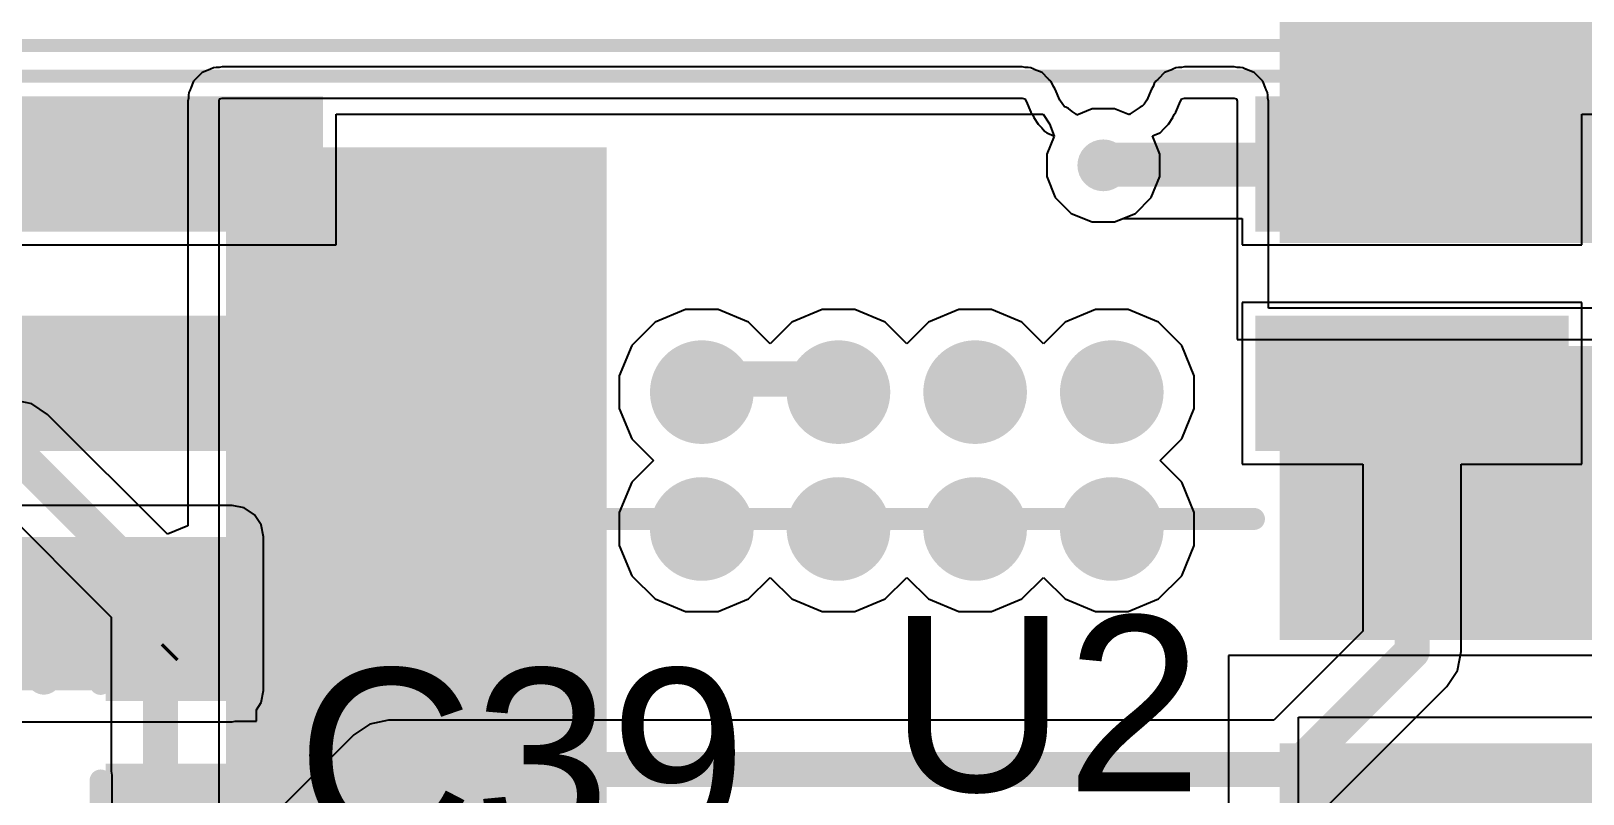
# Model space of a CAD drawing. Header units: millimetres. Extents: x -1.7 to 76.1, y -1.1 to 50.5.
# Drawn here: x 26.85 to 35.83, y 14.51 to 18.93 of the extents above; entities that cross this region are included whole.
import ezdxf

# ---------------------------------------------------------------- set-up
doc = ezdxf.new("R2010")
doc.units = ezdxf.units.MM
for name, color, linetype in [('BottomLayer', 5, 'Continuous'), ('BottomPaste', 16, 'Continuous'), ('BottomSolder', 6, 'Continuous'), ('TopLayer', 1, 'Continuous'), ('TopOverlay', 2, 'Continuous'), ('TopPaste', 8, 'Continuous'), ('TopSolder', 216, 'Continuous'), ('ViaHoleLayer', 16, 'Continuous')]:
    doc.layers.add(name, color=color, linetype=linetype)
doc.styles.add('Arial', font='', dxfattribs={"height": 0.2})
doc.styles.get('Arial').set_extended_font_data('Arial')

# ---------------------------------------------------------------- blocks, each defined once
blk = doc.blocks.new('C___0402_43')
at = {"layer": 'TopLayer'}
for points in [[(-0.6985, -0.3175), (-0.6985, 0.3175), (-0.2413, 0.3175), (-0.2413, -0.3175)], [(0.2413, -0.3175), (0.2413, 0.3175), (0.6985, 0.3175), (0.6985, -0.3175)]]:
    blk.add_hatch(color=1, dxfattribs=at).paths.add_polyline_path(points)
at = {"layer": 'TopPaste'}
for points in [[(-0.6985, -0.3175), (-0.6985, 0.3175), (-0.2413, 0.3175), (-0.2413, -0.3175)], [(0.2413, -0.3175), (0.2413, 0.3175), (0.6985, 0.3175), (0.6985, -0.3175)]]:
    blk.add_hatch(color=8, dxfattribs=at).paths.add_polyline_path(points)
at = {"layer": 'TopSolder'}
for points in [[(-0.7585, -0.3775), (-0.7585, 0.3775), (-0.1813, 0.3775), (-0.1813, -0.3775)], [(0.1813, -0.3775), (0.1813, 0.3775), (0.7585, 0.3775), (0.7585, -0.3775)]]:
    blk.add_hatch(color=216, dxfattribs=at).paths.add_polyline_path(points)
at = {"layer": 'TopOverlay', "const_width": 0.127}
for points in [[(-0.7874, -0.4064), (-0.7874, 0.4064)], [(-0.2794, 0.4064), (-0.7874, 0.4064)], [(0.7874, 0.4064), (0.2794, 0.4064)], [(0.7874, -0.4064), (0.7874, 0.4064)], [(-0.2794, -0.4064), (-0.7874, -0.4064)], [(0.7874, -0.4064), (0.2794, -0.4064)]]:
    blk.add_lwpolyline(points, dxfattribs=at)
at = {"layer": 'TopOverlay', "const_width": 0.0635}
for points in [[(-0.8191, 0.4064, 1), (-0.7556, 0.4064, 1)], [(-0.8191, 0.4064, 1), (-0.7556, 0.4064, 1)], [(-0.3111, 0.4064, 1), (-0.2477, 0.4064, 1)], [(0.2477, 0.4064, 1), (0.3111, 0.4064, 1)], [(0.7556, 0.4064, 1), (0.8191, 0.4064, 1)], [(0.7556, 0.4064, 1), (0.8191, 0.4064, 1)], [(-0.8191, -0.4064, 1), (-0.7556, -0.4064, 1)], [(-0.8191, -0.4064, 1), (-0.7556, -0.4064, 1)], [(-0.3111, -0.4064, 1), (-0.2477, -0.4064, 1)], [(0.2477, -0.4064, 1), (0.3111, -0.4064, 1)], [(0.7556, -0.4064, 1), (0.8191, -0.4064, 1)], [(0.7556, -0.4064, 1), (0.8191, -0.4064, 1)]]:
    blk.add_lwpolyline(points, format="xyb", close=True, dxfattribs=at)
blk = doc.blocks.new('SOIC_8__208______218')
at = {"layer": 'TopLayer'}
for points in [[(-4.41, -0.345), (-2.8, -0.345), (-2.8, -0.925), (-4.41, -0.925)], [(2.8, -0.345), (4.41, -0.345), (4.41, -0.925), (2.8, -0.925)], [(-4.41, -1.615), (-2.8, -1.615), (-2.8, -2.195), (-4.41, -2.195)], [(2.8, -1.615), (4.41, -1.615), (4.41, -2.195), (2.8, -2.195)]]:
    blk.add_hatch(color=1, dxfattribs=at).paths.add_polyline_path(points)
at = {"layer": 'TopPaste'}
for points in [[(-4.41, -0.345), (-2.8, -0.345), (-2.8, -0.925), (-4.41, -0.925)], [(2.8, -0.345), (4.41, -0.345), (4.41, -0.925), (2.8, -0.925)], [(-4.41, -1.615), (-2.8, -1.615), (-2.8, -2.195), (-4.41, -2.195)], [(2.8, -1.615), (4.41, -1.615), (4.41, -2.195), (2.8, -2.195)]]:
    blk.add_hatch(color=8, dxfattribs=at).paths.add_polyline_path(points)
at = {"layer": 'TopSolder'}
for points in [[(-4.5116, -0.2434), (-2.6984, -0.2434), (-2.6984, -1.0266), (-4.5116, -1.0266)], [(2.6984, -0.2434), (4.5116, -0.2434), (4.5116, -1.0266), (2.6984, -1.0266)], [(-4.5116, -1.5134), (-2.6984, -1.5134), (-2.6984, -2.2966), (-4.5116, -2.2966)], [(2.6984, -1.5134), (4.5116, -1.5134), (4.5116, -2.2966), (2.6984, -2.2966)]]:
    blk.add_hatch(color=216, dxfattribs=at).paths.add_polyline_path(points)
at = {"layer": 'TopOverlay', "const_width": 0.127}
blk.add_lwpolyline([(-2.69, -2.69), (2.69, -2.69)], dxfattribs=at)
at = {"layer": 'TopOverlay', "const_width": 0.0635}
for points in [[(-2.7217, -2.69, 1), (-2.6582, -2.69, 1)], [(2.6582, -2.69, 1), (2.7217, -2.69, 1)]]:
    blk.add_lwpolyline(points, format="xyb", close=True, dxfattribs=at)
blk = doc.blocks.new('SOT__223_B_229')
at = {"layer": 'BottomLayer'}
for points in [[(-3.05, 4.05), (-1.55, 4.05), (-1.55, 2.05), (-3.05, 2.05)], [(-0.75, 4.05), (0.75, 4.05), (0.75, 2.05), (-0.75, 2.05)], [(1.55, 4.05), (3.05, 4.05), (3.05, 2.05), (1.55, 2.05)], [(-1.9, -2.05), (1.9, -2.05), (1.9, -4.05), (-1.9, -4.05)]]:
    blk.add_hatch(color=5, dxfattribs=at).paths.add_polyline_path(points)
at = {"layer": 'BottomPaste'}
for points in [[(-3.05, 4.05), (-1.55, 4.05), (-1.55, 2.05), (-3.05, 2.05)], [(-0.75, 4.05), (0.75, 4.05), (0.75, 2.05), (-0.75, 2.05)], [(1.55, 4.05), (3.05, 4.05), (3.05, 2.05), (1.55, 2.05)], [(-1.9, -2.05), (1.9, -2.05), (1.9, -4.05), (-1.9, -4.05)]]:
    blk.add_hatch(color=16, dxfattribs=at).paths.add_polyline_path(points)
at = {"layer": 'BottomSolder'}
for points in [[(-3.1516, 4.1516), (-1.4484, 4.1516), (-1.4484, 1.9484), (-3.1516, 1.9484)], [(-0.8516, 4.1516), (0.8516, 4.1516), (0.8516, 1.9484), (-0.8516, 1.9484)], [(1.4484, 4.1516), (3.1516, 4.1516), (3.1516, 1.9484), (1.4484, 1.9484)], [(-2.0016, -1.9484), (2.0016, -1.9484), (2.0016, -4.1516), (-2.0016, -4.1516)]]:
    blk.add_hatch(color=6, dxfattribs=at).paths.add_polyline_path(points)
blk = doc.blocks.new('X322524MOB4SI__231')
at = {"layer": 'TopLayer'}
for points in [[(-1.8, 1.45), (-0.4, 1.45), (-0.4, 0.25), (-1.8, 0.25)], [(0.4, 1.45), (1.8, 1.45), (1.8, 0.25), (0.4, 0.25)], [(-1.8, -0.25), (-0.4, -0.25), (-0.4, -1.45), (-1.8, -1.45)], [(0.4, -0.25), (1.8, -0.25), (1.8, -1.45), (0.4, -1.45)]]:
    blk.add_hatch(color=1, dxfattribs=at).paths.add_polyline_path(points)
at = {"layer": 'TopPaste'}
for points in [[(-1.8, 1.45), (-0.4, 1.45), (-0.4, 0.25), (-1.8, 0.25)], [(0.4, 1.45), (1.8, 1.45), (1.8, 0.25), (0.4, 0.25)], [(-1.8, -0.25), (-0.4, -0.25), (-0.4, -1.45), (-1.8, -1.45)], [(0.4, -0.25), (1.8, -0.25), (1.8, -1.45), (0.4, -1.45)]]:
    blk.add_hatch(color=8, dxfattribs=at).paths.add_polyline_path(points)
at = {"layer": 'TopSolder'}
for points in [[(-1.9016, 1.5516), (-0.2984, 1.5516), (-0.2984, 0.1484), (-1.9016, 0.1484)], [(0.2984, 1.5516), (1.9016, 1.5516), (1.9016, 0.1484), (0.2984, 0.1484)], [(-1.9016, -0.1484), (-0.2984, -0.1484), (-0.2984, -1.5516), (-1.9016, -1.5516)], [(0.2984, -0.1484), (1.9016, -0.1484), (1.9016, -1.5516), (0.2984, -1.5516)]]:
    blk.add_hatch(color=216, dxfattribs=at).paths.add_polyline_path(points)
at = {"layer": 'TopOverlay'}
for points, const_width in [([(0.1778, 1.2954), (-0.1778, 1.2954)], 0.127), ([(-1.651, 0.0762), (-1.651, -0.0762)], 0.127), ([(1.651, 0.0762), (1.651, -0.0762)], 0.127), ([(-1.9812, -0.8636), (-2.1336, -0.7112)], 0.2), ([(-2.1336, -0.7112), (-2.1336, -1.016)], 0.2), ([(-1.9812, -0.8636), (-2.1336, -1.016)], 0.2), ([(0.1778, -1.2954), (-0.1778, -1.2954)], 0.127)]:
    blk.add_lwpolyline(points, dxfattribs=dict(at, const_width=const_width))
for points, const_width in [([(-0.2095, 1.2954, 1), (-0.1461, 1.2954, 1)], 0.0635), ([(0.1461, 1.2954, 1), (0.2095, 1.2954, 1)], 0.0635), ([(-1.6827, 0.0762, 1), (-1.6193, 0.0762, 1)], 0.0635), ([(1.6193, 0.0762, 1), (1.6827, 0.0762, 1)], 0.0635), ([(-1.6827, -0.0762, 1), (-1.6193, -0.0762, 1)], 0.0635), ([(1.6193, -0.0762, 1), (1.6827, -0.0762, 1)], 0.0635), ([(-2.1836, -0.7112, 1), (-2.0836, -0.7112, 1)], 0.1), ([(-2.1836, -0.7112, 1), (-2.0836, -0.7112, 1)], 0.1), ([(-2.0312, -0.8636, 1), (-1.9312, -0.8636, 1)], 0.1), ([(-2.0312, -0.8636, 1), (-1.9312, -0.8636, 1)], 0.1), ([(-2.1836, -1.016, 1), (-2.0836, -1.016, 1)], 0.1), ([(-2.1836, -1.016, 1), (-2.0836, -1.016, 1)], 0.1), ([(-0.2095, -1.2954, 1), (-0.1461, -1.2954, 1)], 0.0635), ([(0.1461, -1.2954, 1), (0.2095, -1.2954, 1)], 0.0635)]:
    blk.add_lwpolyline(points, format="xyb", close=True, dxfattribs=dict(at, const_width=const_width))

msp = doc.modelspace()

# ---------------------------------------------------------------- hatches: boundary and pattern name
at = {"layer": 'BottomLayer'}
h = msp.add_hatch(color=5, dxfattribs=at)
edge = h.paths.add_edge_path()
edge.add_arc((33.0581, 18.1531), 0.15, 0, 360)
h = msp.add_hatch(color=5, dxfattribs=at)
edge = h.paths.add_edge_path()
edge.add_arc((30.734, 16.8402), 0.3, 0, 360)
h = msp.add_hatch(color=5, dxfattribs=at)
edge = h.paths.add_edge_path()
edge.add_arc((31.525, 16.8402), 0.3, 0, 360)
h = msp.add_hatch(color=5, dxfattribs=at)
edge = h.paths.add_edge_path()
edge.add_arc((32.3161, 16.8402), 0.3, 0, 360)
h = msp.add_hatch(color=5, dxfattribs=at)
edge = h.paths.add_edge_path()
edge.add_arc((33.1071, 16.8402), 0.3, 0, 360)
h = msp.add_hatch(color=5, dxfattribs=at)
edge = h.paths.add_edge_path()
edge.add_arc((30.734, 16.048), 0.3, 0, 360)
h = msp.add_hatch(color=5, dxfattribs=at)
edge = h.paths.add_edge_path()
edge.add_arc((31.525, 16.048), 0.3, 0, 360)
h = msp.add_hatch(color=5, dxfattribs=at)
edge = h.paths.add_edge_path()
edge.add_arc((32.3161, 16.048), 0.3, 0, 360)
h = msp.add_hatch(color=5, dxfattribs=at)
edge = h.paths.add_edge_path()
edge.add_arc((33.1071, 16.048), 0.3, 0, 360)
at = {"layer": 'TopLayer'}
h = msp.add_hatch(color=1, dxfattribs=at)
edge = h.paths.add_edge_path()
edge.add_arc((33.0581, 18.1531), 0.15, 0, 360)
h = msp.add_hatch(color=1, dxfattribs=at)
edge = h.paths.add_edge_path()
edge.add_arc((30.734, 16.8402), 0.3, 0, 360)
h = msp.add_hatch(color=1, dxfattribs=at)
edge = h.paths.add_edge_path()
edge.add_arc((31.525, 16.8402), 0.3, 0, 360)
h = msp.add_hatch(color=1, dxfattribs=at)
edge = h.paths.add_edge_path()
edge.add_arc((32.3161, 16.8402), 0.3, 0, 360)
h = msp.add_hatch(color=1, dxfattribs=at)
edge = h.paths.add_edge_path()
edge.add_arc((33.1071, 16.8402), 0.3, 0, 360)
h = msp.add_hatch(color=1, dxfattribs=at)
edge = h.paths.add_edge_path()
edge.add_arc((30.734, 16.048), 0.3, 0, 360)
h = msp.add_hatch(color=1, dxfattribs=at)
edge = h.paths.add_edge_path()
edge.add_arc((31.525, 16.048), 0.3, 0, 360)
h = msp.add_hatch(color=1, dxfattribs=at)
edge = h.paths.add_edge_path()
edge.add_arc((32.3161, 16.048), 0.3, 0, 360)
h = msp.add_hatch(color=1, dxfattribs=at)
edge = h.paths.add_edge_path()
edge.add_arc((33.1071, 16.048), 0.3, 0, 360)
msp.add_hatch(color=1, dxfattribs=at).paths.add_polyline_path([(25.146, 15.113), (28.0162, 15.113), (28.0162, 16.002), (25.146, 16.002)])
at = {"layer": 'ViaHoleLayer'}
h = msp.add_hatch(color=16, dxfattribs=at)
edge = h.paths.add_edge_path()
edge.add_arc((33.0581, 18.1531), 0.1, 0, 360)
h = msp.add_hatch(color=16, dxfattribs=at)
edge = h.paths.add_edge_path()
edge.add_arc((30.734, 16.8402), 0.15, 0, 360)
h = msp.add_hatch(color=16, dxfattribs=at)
edge = h.paths.add_edge_path()
edge.add_arc((31.525, 16.8402), 0.15, 0, 360)
h = msp.add_hatch(color=16, dxfattribs=at)
edge = h.paths.add_edge_path()
edge.add_arc((32.3161, 16.8402), 0.15, 0, 360)
h = msp.add_hatch(color=16, dxfattribs=at)
edge = h.paths.add_edge_path()
edge.add_arc((33.1071, 16.8402), 0.15, 0, 360)
h = msp.add_hatch(color=16, dxfattribs=at)
edge = h.paths.add_edge_path()
edge.add_arc((30.734, 16.048), 0.15, 0, 360)
h = msp.add_hatch(color=16, dxfattribs=at)
edge = h.paths.add_edge_path()
edge.add_arc((31.525, 16.048), 0.15, 0, 360)
h = msp.add_hatch(color=16, dxfattribs=at)
edge = h.paths.add_edge_path()
edge.add_arc((32.3161, 16.048), 0.15, 0, 360)
h = msp.add_hatch(color=16, dxfattribs=at)
edge = h.paths.add_edge_path()
edge.add_arc((33.1071, 16.048), 0.15, 0, 360)

# ---------------------------------------------------------------- linework, layer by layer
at = {"layer": 'BottomLayer'}
for p, q in [((27.8422, 18.6898), (27.8172, 18.6648)), ((27.8863, 18.708), (27.8422, 18.6898)), ((27.8422, 18.6898), (27.8422, 18.6898)), ((27.8422, 18.6898), (27.8422, 18.6898)), ((27.8885, 18.7095), (27.8863, 18.708)), ((27.8911, 18.71), (27.8885, 18.7095)), ((27.9076, 18.7168), (27.8911, 18.71)), ((27.9225, 18.7198), (27.9076, 18.7168)), ((27.9403, 18.7198), (27.9225, 18.7198)), ((27.9579, 18.7233), (27.9403, 18.7198)), ((32.5875, 18.7233), (27.9579, 18.7233)), ((32.605, 18.7198), (32.5875, 18.7233)), ((32.6229, 18.7198), (32.605, 18.7198)), ((32.6386, 18.7167), (32.6229, 18.7198)), ((32.6551, 18.7098), (32.6386, 18.7167)), ((32.6569, 18.7095), (32.6551, 18.7098)), ((32.6583, 18.7085), (32.6569, 18.7095)), ((32.704, 18.6896), (32.6583, 18.7085)), ((32.7389, 18.6547), (32.704, 18.6896)), ((33.4122, 18.6896), (33.3773, 18.6547)), ((33.4578, 18.7085), (33.4122, 18.6896)), ((33.4593, 18.7095), (33.4578, 18.7085)), ((33.4611, 18.7098), (33.4593, 18.7095)), ((33.4776, 18.7167), (33.4611, 18.7098)), ((33.4933, 18.7198), (33.4776, 18.7167)), ((33.4776, 18.7167), (33.4776, 18.7167)), ((33.5112, 18.7198), (33.4933, 18.7198)), ((33.5287, 18.7233), (33.5112, 18.7198)), ((33.8149, 18.7233), (33.5287, 18.7233)), ((33.8324, 18.7198), (33.8149, 18.7233)), ((33.8503, 18.7198), (33.8324, 18.7198)), ((33.8652, 18.7168), (33.8503, 18.7198)), ((33.8817, 18.71), (33.8652, 18.7168)), ((33.8652, 18.7168), (33.8652, 18.7168)), ((33.8652, 18.7168), (33.8652, 18.7168)), ((33.8843, 18.7095), (33.8817, 18.71)), ((33.8865, 18.708), (33.8843, 18.7095)), ((33.9305, 18.6898), (33.8865, 18.708)), ((33.9306, 18.6898), (33.9305, 18.6898)), ((33.9305, 18.6898), (33.9305, 18.6898)), ((33.9556, 18.6648), (33.9306, 18.6898)), ((27.774, 18.5957), (27.7725, 18.5935)), ((27.7922, 18.6397), (27.774, 18.5957)), ((27.8172, 18.6648), (27.7922, 18.6398)), ((27.7922, 18.6398), (27.7922, 18.6397)), ((27.7922, 18.6397), (27.7922, 18.6397)), ((32.7404, 18.6537), (32.7389, 18.6547)), ((32.7414, 18.6522), (32.7404, 18.6537)), ((32.754, 18.6396), (32.7414, 18.6522)), ((32.7629, 18.6262), (32.754, 18.6396)), ((32.7698, 18.6097), (32.7629, 18.6262)), ((32.7797, 18.5949), (32.7698, 18.6097)), ((32.8063, 18.5306), (32.7797, 18.5949)), ((33.3365, 18.5949), (33.3099, 18.5306)), ((33.3464, 18.6097), (33.3365, 18.5949)), ((33.3533, 18.6262), (33.3464, 18.6097)), ((33.3622, 18.6396), (33.3533, 18.6262)), ((33.3748, 18.6522), (33.3622, 18.6396)), ((33.3622, 18.6396), (33.3622, 18.6396)), ((33.3758, 18.6537), (33.3748, 18.6522)), ((33.3773, 18.6547), (33.3758, 18.6537)), ((33.9806, 18.6398), (33.9556, 18.6648)), ((33.9988, 18.5957), (33.9806, 18.6398)), ((33.9806, 18.6398), (33.9806, 18.6398)), ((33.9806, 18.6398), (33.9806, 18.6398)), ((34.0003, 18.5935), (33.9988, 18.5957)), ((27.7622, 18.5416), (27.7587, 18.5241)), ((27.7587, 18.5241), (27.7587, 16.0663)), ((27.7652, 18.5744), (27.7622, 18.5595)), ((27.7622, 18.5595), (27.7622, 18.5416)), ((27.772, 18.5909), (27.7652, 18.5744)), ((27.7652, 18.5744), (27.7652, 18.5744)), ((27.7652, 18.5744), (27.7652, 18.5744)), ((27.7725, 18.5935), (27.772, 18.5909)), ((27.94, 18.5241), (27.943, 18.539)), ((27.94, 14.1224), (27.94, 18.5241)), ((27.943, 18.539), (27.9579, 18.542)), ((27.9579, 18.542), (32.5875, 18.542)), ((32.5875, 18.542), (32.6033, 18.5389)), ((32.6033, 18.5389), (32.6122, 18.5255)), ((32.6122, 18.5255), (32.6388, 18.4612)), ((32.8229, 18.5057), (32.8063, 18.5306)), ((32.83, 18.4984), (32.8229, 18.5057)), ((33.294, 18.5067), (33.2822, 18.4948)), ((33.3099, 18.5306), (33.294, 18.5067)), ((33.4774, 18.4612), (33.504, 18.5255)), ((33.504, 18.5255), (33.5129, 18.5389)), ((33.5129, 18.5389), (33.5287, 18.542)), ((33.5287, 18.542), (33.8149, 18.542)), ((33.8149, 18.542), (33.8298, 18.539)), ((33.8298, 18.539), (33.8328, 18.5241)), ((33.8328, 18.5241), (33.8328, 17.3263)), ((34.0008, 18.5909), (34.0003, 18.5935)), ((34.0076, 18.5744), (34.0008, 18.5909)), ((34.0106, 18.5595), (34.0076, 18.5744)), ((34.0106, 18.5417), (34.0106, 18.5595)), ((34.0141, 18.5241), (34.0106, 18.5417)), ((34.0141, 17.3263), (34.0141, 18.5241)), ((32.6388, 18.4612), (32.6486, 18.4466)), ((32.6486, 18.4466), (32.6553, 18.4303)), ((32.6553, 18.4303), (32.6817, 18.3905)), ((32.834, 18.4925), (32.83, 18.4984)), ((32.8408, 18.4905), (32.834, 18.4925)), ((32.8565, 18.4824), (32.8408, 18.4905)), ((32.8781, 18.4651), (32.8565, 18.4824)), ((32.9012, 18.4496), (32.8781, 18.4651)), ((32.9047, 18.4444), (32.9012, 18.4496)), ((32.9929, 18.4809), (32.9047, 18.4444)), ((33.1233, 18.4809), (32.9929, 18.4809)), ((33.2096, 18.4452), (33.1233, 18.4809)), ((33.213, 18.4503), (33.2096, 18.4452)), ((33.2137, 18.4508), (33.213, 18.4503)), ((33.2142, 18.4516), (33.2137, 18.4508)), ((33.2427, 18.4706), (33.2142, 18.4516)), ((33.2714, 18.4902), (33.2427, 18.4706)), ((33.2822, 18.4948), (33.2714, 18.4902)), ((33.4352, 18.3916), (33.4609, 18.4303)), ((33.4609, 18.4303), (33.4676, 18.4466)), ((33.4676, 18.4466), (33.4774, 18.4612)), ((32.6817, 18.3905), (32.7015, 18.3706)), ((32.7015, 18.3706), (32.7195, 18.3492)), ((32.7195, 18.3492), (32.7262, 18.3457)), ((32.7262, 18.3457), (32.7316, 18.3403)), ((32.7316, 18.3403), (32.7574, 18.3295)), ((32.7574, 18.3295), (32.773, 18.3215)), ((33.3424, 18.3234), (33.3532, 18.328)), ((33.3532, 18.328), (33.3853, 18.3414)), ((33.3853, 18.3414), (33.3858, 18.3418)), ((33.3858, 18.3418), (33.3863, 18.3421)), ((33.3863, 18.3421), (33.4106, 18.3668)), ((33.4106, 18.3668), (33.4352, 18.3916)), ((32.773, 18.3215), (32.7303, 18.2183)), ((33.3859, 18.2183), (33.3424, 18.3234)), ((32.7303, 18.2183), (32.7303, 18.0879)), ((33.3859, 18.0879), (33.3859, 18.2183)), ((32.7303, 18.0879), (32.7802, 17.9674)), ((33.336, 17.9674), (33.3859, 18.0879)), ((32.7802, 17.9674), (32.8724, 17.8752)), ((33.2438, 17.8752), (33.336, 17.9674)), ((32.8724, 17.8752), (32.9929, 17.8253)), ((32.9929, 17.8253), (33.1233, 17.8253)), ((33.1233, 17.8253), (33.2438, 17.8752)), ((33.8328, 17.3263), (33.8328, 17.145)), ((38.0331, 17.3263), (34.0141, 17.3263)), ((33.8328, 17.145), (38.0331, 17.145)), ((26.8552, 16.7732), (26.7462, 16.7949)), ((26.9476, 16.7114), (26.8552, 16.7732)), ((27.6414, 16.0177), (26.9476, 16.7114)), ((26.6282, 16.2251), (27.3155, 15.5378)), ((27.7587, 16.0663), (27.6414, 16.0177)), ((27.3155, 15.5378), (27.3155, 14.6464)), ((38.051, 15.3162), (33.782, 15.3162)), ((33.782, 15.3162), (33.782, 14.1224)), ((34.1884, 12.5984), (34.1884, 14.9578)), ((34.1884, 14.9578), (38.1508, 14.9578)), ((27.3155, 14.6464), (27.3155, 14.6464)), ((27.3155, 14.6464), (27.3201, 14.6233)), ((27.3201, 14.6233), (27.3201, 13.924))]:
    msp.add_line(p, q, dxfattribs=at)
at = {"layer": 'BottomLayer', "const_width": 0.2032}
for points in [[(30.734, 16.9164), (31.3944, 16.9164)], [(31.3944, 16.9164), (31.4452, 16.8656)], [(26.7462, 16.51), (27.6004, 15.6558)], [(27.6004, 14.6464), (27.6004, 15.6558)], [(27.6004, 14.6464), (27.605, 14.6418)], [(27.605, 13.924), (27.605, 14.6418)]]:
    msp.add_lwpolyline(points, dxfattribs=at)
at = {"layer": 'BottomLayer', "const_width": 0.1016}
for points in [[(30.6832, 16.9164, 1), (30.7848, 16.9164, 1)], [(31.3436, 16.9164, 1), (31.4452, 16.9164, 1)], [(31.3436, 16.9164, 1), (31.4452, 16.9164, 1)], [(31.3944, 16.8656, 1), (31.496, 16.8656, 1)], [(27.5496, 15.6558, 1), (27.6512, 15.6558, 1)], [(27.5496, 15.6558, 1), (27.6512, 15.6558, 1)], [(27.5496, 14.6464, 1), (27.6512, 14.6464, 1)], [(27.5496, 14.6464, 1), (27.6512, 14.6464, 1)], [(27.5542, 14.6418, 1), (27.6558, 14.6418, 1)], [(27.5542, 14.6418, 1), (27.6558, 14.6418, 1)]]:
    msp.add_lwpolyline(points, format="xyb", close=True, dxfattribs=at)
at = {"layer": 'TopLayer'}
for p, q in [((28.618, 17.6932), (28.618, 18.4489)), ((28.618, 18.4489), (32.7107, 18.4489)), ((32.7107, 18.4489), (32.7457, 18.3935)), ((35.828, 17.6932), (35.828, 18.4489)), ((35.828, 18.4489), (36.4556, 18.4489)), ((32.7457, 18.3935), (32.7732, 18.3219)), ((32.7732, 18.3219), (32.7303, 18.2183)), ((32.7303, 18.2183), (32.7303, 18.0879)), ((32.7303, 18.0879), (32.7802, 17.9674)), ((32.7802, 17.9674), (32.8724, 17.8752)), ((32.8724, 17.8752), (32.9929, 17.8253)), ((32.9929, 17.8253), (33.1233, 17.8253)), ((33.1233, 17.8253), (33.1739, 17.8463)), ((33.1739, 17.8463), (33.8624, 17.8463)), ((33.8624, 17.8463), (33.8624, 17.6932)), ((26.6524, 17.6932), (28.618, 17.6932)), ((33.8624, 17.6932), (35.828, 17.6932)), ((35.828, 17.3588), (33.8624, 17.3588)), ((33.8624, 17.3588), (33.8624, 16.4232)), ((35.828, 16.4232), (35.828, 17.3588)), ((30.639, 17.318), (30.4633, 17.2453)), ((30.829, 17.318), (30.639, 17.318)), ((31.0047, 17.2453), (30.829, 17.318)), ((31.43, 17.318), (31.2544, 17.2453)), ((31.6201, 17.318), (31.43, 17.318)), ((31.7957, 17.2453), (31.6201, 17.318)), ((32.221, 17.318), (32.0454, 17.2453)), ((32.4111, 17.318), (32.221, 17.318)), ((32.5867, 17.2453), (32.4111, 17.318)), ((33.0121, 17.318), (32.8364, 17.2453)), ((33.2021, 17.318), (33.0121, 17.318)), ((33.3777, 17.2453), (33.2021, 17.318)), ((30.4633, 17.2453), (30.3289, 17.1109)), ((31.1295, 17.1204), (31.0047, 17.2453)), ((31.2544, 17.2453), (31.1295, 17.1204)), ((31.9205, 17.1204), (31.7957, 17.2453)), ((32.0454, 17.2453), (31.9205, 17.1204)), ((32.7116, 17.1204), (32.5867, 17.2453)), ((32.8364, 17.2453), (32.7116, 17.1204)), ((33.5122, 17.1109), (33.3777, 17.2453)), ((30.3289, 17.1109), (30.2562, 16.9352)), ((33.5849, 16.9352), (33.5122, 17.1109)), ((30.2562, 16.9352), (30.2562, 16.7452)), ((33.5849, 16.7452), (33.5849, 16.9352)), ((30.2562, 16.7452), (30.3289, 16.5695)), ((33.5122, 16.5695), (33.5849, 16.7452)), ((30.3289, 16.5695), (30.4544, 16.4441)), ((33.3867, 16.4441), (33.5122, 16.5695)), ((30.4544, 16.4441), (30.3289, 16.3187)), ((33.5122, 16.3187), (33.3867, 16.4441)), ((33.8624, 16.4232), (34.5603, 16.4232)), ((34.5603, 16.4232), (34.5603, 15.456)), ((35.1301, 15.338), (35.1301, 16.4232)), ((35.1301, 16.4232), (35.828, 16.4232)), ((30.3289, 16.3187), (30.2562, 16.143)), ((33.5849, 16.143), (33.5122, 16.3187)), ((28.0162, 16.1833), (26.1222, 16.1833)), ((28.0856, 16.1695), (28.0162, 16.1833)), ((28.1444, 16.1302), (28.0856, 16.1695)), ((28.1837, 16.0714), (28.1444, 16.1302)), ((30.2562, 16.143), (30.2562, 15.953)), ((33.5849, 15.953), (33.5849, 16.143)), ((28.1975, 16.002), (28.1837, 16.0714)), ((28.1975, 15.113), (28.1975, 16.002)), ((30.2562, 15.953), (30.3289, 15.7773)), ((33.5122, 15.7773), (33.5849, 15.953)), ((30.3289, 15.7773), (30.4633, 15.6429)), ((31.0047, 15.6429), (31.1295, 15.7678)), ((31.1295, 15.7678), (31.2544, 15.6429)), ((31.7957, 15.6429), (31.9205, 15.7678)), ((31.9205, 15.7678), (32.0454, 15.6429)), ((32.5867, 15.6429), (32.7116, 15.7678)), ((32.7116, 15.7678), (32.8364, 15.6429)), ((33.3777, 15.6429), (33.5122, 15.7773)), ((30.4633, 15.6429), (30.639, 15.5702)), ((30.829, 15.5702), (31.0047, 15.6429)), ((31.2544, 15.6429), (31.43, 15.5702)), ((31.6201, 15.5702), (31.7957, 15.6429)), ((32.0454, 15.6429), (32.221, 15.5702)), ((32.4111, 15.5702), (32.5867, 15.6429)), ((32.8364, 15.6429), (33.0121, 15.5702)), ((33.2021, 15.5702), (33.3777, 15.6429)), ((30.639, 15.5702), (30.829, 15.5702)), ((31.43, 15.5702), (31.6201, 15.5702)), ((32.221, 15.5702), (32.4111, 15.5702)), ((33.0121, 15.5702), (33.2021, 15.5702)), ((34.5603, 15.456), (34.045, 14.9407)), ((35.1084, 15.229), (35.1301, 15.338)), ((35.0466, 15.1366), (35.1084, 15.229)), ((28.1837, 15.0436), (28.1975, 15.113)), ((34.3644, 14.4544), (35.0466, 15.1366)), ((35.0466, 15.1366), (35.0466, 15.1366)), ((28.1559, 15.002), (28.1837, 15.0436)), ((28.1559, 14.9352), (28.1559, 15.002)), ((26.7751, 14.9317), (28.0162, 14.9317)), ((28.0162, 14.9317), (28.0337, 14.9352)), ((28.0337, 14.9352), (28.1559, 14.9352)), ((28.8118, 14.919), (28.7194, 14.8572)), ((28.9208, 14.9407), (28.8118, 14.919)), ((34.045, 14.9407), (28.9208, 14.9407)), ((28.9208, 14.9407), (28.9208, 14.9407)), ((28.7194, 14.8572), (27.2052, 13.343)), ((28.7194, 14.8572), (28.7194, 14.8572))]:
    msp.add_line(p, q, dxfattribs=at)
for points, const_width in [([(25.0216, 18.8468), (36.6204, 18.8468)], 0.0762), ([(24.9479, 18.669), (36.5468, 18.669)], 0.0762), ([(25.1306, 18.1444), (27.6352, 18.1444)], 0.254), ([(33.0581, 18.1531), (33.062, 18.1571)], 0.254), ([(33.062, 18.1571), (34.8452, 18.1571)], 0.254), ([(34.8452, 15.338), (34.8452, 16.891)], 0.2032), ([(25.8924, 15.328), (27.647, 15.328)], 0.127), ([(27.647, 15.328), (27.6606, 15.3416)], 0.127), ([(34.163, 14.6558), (34.8452, 15.338)], 0.2032), ([(27.4066, 13.1416), (28.9208, 14.6558)], 0.2032), ([(28.9208, 14.6558), (34.163, 14.6558)], 0.2032)]:
    msp.add_lwpolyline(points, dxfattribs=dict(at, const_width=const_width))
for points, const_width in [([(27.5717, 18.1444, 1), (27.6987, 18.1444, 1)], 0.127), ([(32.9946, 18.1531, 1), (33.1216, 18.1531, 1)], 0.127), ([(32.9985, 18.1571, 1), (33.1255, 18.1571, 1)], 0.127), ([(32.9985, 18.1571, 1), (33.1255, 18.1571, 1)], 0.127), ([(34.7817, 18.1571, 1), (34.9087, 18.1571, 1)], 0.127), ([(34.7944, 16.891, 1), (34.896, 16.891, 1)], 0.1016), ([(27.6152, 15.328, 1), (27.6787, 15.328, 1)], 0.0635), ([(27.6152, 15.328, 1), (27.6787, 15.328, 1)], 0.0635), ([(27.6288, 15.3416, 1), (27.6924, 15.3416, 1)], 0.0635), ([(34.7944, 15.338, 1), (34.896, 15.338, 1)], 0.1016), ([(34.7944, 15.338, 1), (34.896, 15.338, 1)], 0.1016), ([(28.87, 14.6558, 1), (28.9716, 14.6558, 1)], 0.1016), ([(28.87, 14.6558, 1), (28.9716, 14.6558, 1)], 0.1016), ([(34.1122, 14.6558, 1), (34.2138, 14.6558, 1)], 0.1016), ([(34.1122, 14.6558, 1), (34.2138, 14.6558, 1)], 0.1016)]:
    msp.add_lwpolyline(points, format="xyb", close=True, dxfattribs=dict(at, const_width=const_width))

# ---------------------------------------------------------------- block references
msp.add_blockref('SOIC_8__208______218', (31.2402, 18.796))
for name, p, rotation in [('SOT__223_B_229', (32.131, 16.256), 270), ('X322524MOB4SI__231', (24.7924, 14.478), 180), ('C___0402_43', (27.6606, 14.8717), 270)]:
    msp.add_blockref(name, p, dxfattribs=dict(rotation=rotation))

# ---------------------------------------------------------------- texts
at = {"layer": 'TopOverlay', "style": 'Arial'}
for s, p in [('U2', (31.818, 14.529)), ('C39', (28.3892, 14.2242))]:
    msp.add_text(s, height=1.016, dxfattribs=at).set_placement(p)

doc.saveas('drawing.dxf')
